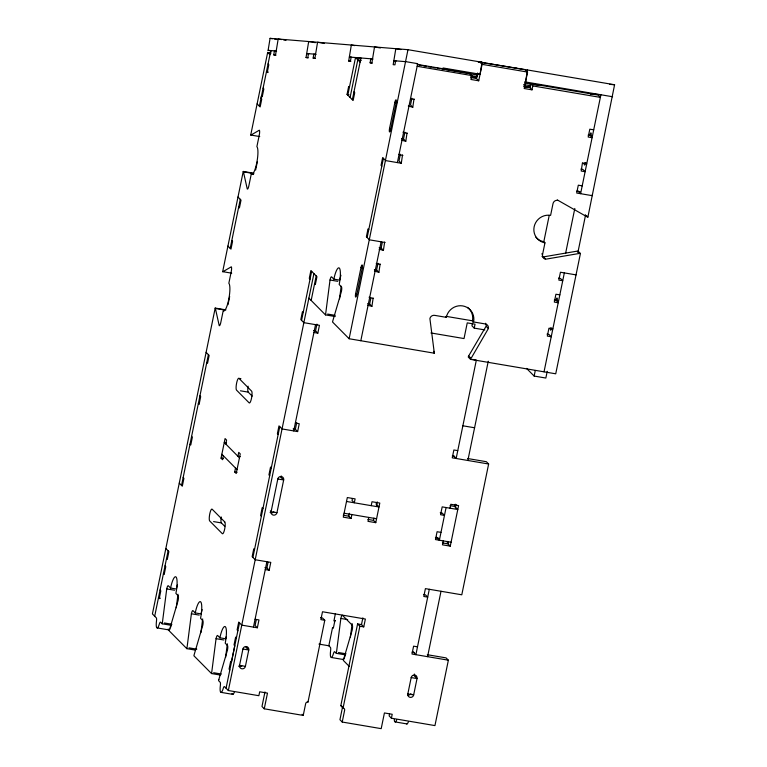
<?xml version="1.0" encoding="UTF-8"?>
<svg xmlns="http://www.w3.org/2000/svg" width="767" height="767" viewBox="0 0 767 767"><rect width="100%" height="100%" fill="white"/><g stroke="black" fill="none" stroke-linecap="round" stroke-linejoin="round"><path stroke-width="1.15" d="M177.484 584.722A14.18 3.106 -80.4 0 0 176.42 589.027L170.581 588.04L168.299 585.739A4.056 0.892 -80.4 0 0 166.736 588.903L162.393 622.631A4.017 0.882 -80.4 0 1 162.192 623.792L169.986 625.115M176.257 607.752L177.992 594.252M202.143 609.602A14.18 3.106 -80.4 0 0 201.088 613.916L195.24 612.919L192.958 610.628A4.056 0.892 -80.4 0 0 191.395 613.782L187.052 647.511A4.036 0.882 -80.4 0 1 186.851 648.671L195.518 650.138M200.916 632.631L202.68 618.931M226.246 636.572A14.18 3.106 -80.4 0 0 225.747 638.796L219.899 637.808L217.627 635.507A4.056 0.892 -80.4 0 0 216.064 638.662L211.721 672.4A4.056 0.892 -80.4 0 1 211.519 673.551L220.177 675.027M225.584 657.52L227.348 643.81M340.941 275.267A14.18 3.106 -80.4 0 0 339.714 280.137L333.866 279.14L331.584 276.849A4.056 0.892 -80.4 0 0 330.021 280.003L325.678 313.732A4.075 0.892 -80.4 0 1 325.486 314.892L335.227 316.541M339.551 298.852L341.171 286.206M349.225 666.37L343.357 660.445A4.036 0.882 -80.4 0 1 343.616 659.361L352.235 629.937A4.056 0.892 -80.4 0 0 352.283 625.249L342.418 615.287A4.056 0.892 -80.4 0 0 340.855 618.451L336.512 652.18A4.036 0.882 -80.4 0 1 336.31 653.34L344.105 654.663M350.375 637.3L352.139 623.59M271.576 50.929L268.105 50.344L270.08 38.35L407.977 49.692L482.05 62.261L480.065 74.255L476.211 73.939L478.167 74.274M275.928 55.224L273.761 54.86L274.423 50.862L276.59 51.226M308.209 57.88L306.043 57.515L308.689 41.523L310.635 41.859M308.478 53.661L307.816 57.659L306.043 57.515M315.314 58.465L313.147 58.1L313.808 54.102L315.975 54.467M350.855 61.389L348.688 61.024L351.334 45.032L354.68 45.598M351.123 57.17L350.461 61.168L348.688 61.024M372.273 63.153L370.106 62.789L370.768 58.791L372.935 59.155M395.609 60.833L394.947 64.831L393.174 64.687L395.82 48.695L400.94 49.567M407.977 49.692L349.129 338.746L434.333 353.203L429.903 318.612A4.056 3.902 -44.7 0 1 434.601 315.352L446.298 317.337A14.18 13.672 -44.7 0 1 462.76 305.918A14.18 13.672 -44.7 0 1 473.584 321.967L485.281 323.952A4.056 3.912 -44.7 0 1 488.378 328.535L470.516 359.349L555.73 373.807L580.427 253.493L578.145 251.192A4.046 3.902 -44.7 0 0 576.995 251.164L543.362 256.897A4.056 3.902 -44.7 0 1 541.981 256.379M524.58 81.896L525.539 81.973L527.523 69.979L614.588 84.754L587.906 217.061A4.056 3.912 -44.7 0 1 586.822 216.716L557.341 199.957M225.92 309.887L215.201 308.066L152.412 613.926L156.295 617.838A4.056 0.892 -80.4 0 1 156.478 621.174A8.101 1.774 -80.4 0 0 156.832 627.857A8.101 1.774 -80.4 0 0 159.335 624.07A4.056 0.892 -80.4 0 1 160.591 622.171L162.192 623.792M215.201 308.066A4.056 0.892 -80.4 0 1 215.383 308.449L219.228 325.668A4.056 0.892 -80.4 0 0 220.791 322.504L223.207 310.731A14.18 3.106 -80.4 0 0 228.681 299.686A14.18 3.106 -80.4 0 0 228.844 283.272L231.26 271.499A4.056 0.892 -80.4 0 0 231.308 266.811L222.929 271.691A4.056 0.892 -80.4 0 1 222.679 271.643L243.244 171.444L253.963 173.265M243.244 171.444A4.056 0.892 -80.4 0 1 243.427 171.827L247.271 189.046A4.056 0.892 -80.4 0 0 248.834 185.892L251.25 174.119A14.18 3.106 -80.4 0 0 256.724 163.064A14.18 3.106 -80.4 0 0 256.887 146.65L259.304 134.877A4.056 0.892 -80.4 0 0 259.351 130.189L250.972 135.078A4.056 0.892 -80.4 0 1 250.723 135.021L267.673 52.415L271.163 53.009M154.694 616.227L168.117 550.821M181.539 485.425L208.394 354.632M230.205 248.364L240.272 199.315M259.39 106.172L270.809 50.564M228 304.672L229.669 296.541M255.641 170.034L257.319 161.818M223.37 455.79L222.564 459.721L221.049 458.187L225.076 438.561L226.591 440.095L225.786 444.026M240.272 456.672L237.933 456.279L238.738 452.357L240.253 453.882L236.226 473.507L234.712 471.973L235.517 468.052M353.97 91.887L354.738 92.654L353.127 100.496L347.048 94.37L348.659 86.527L349.416 87.294M226.064 688.229L239.486 622.833M252.909 557.436L279.763 426.644M301.575 320.376L311.642 271.326M347.806 95.137L355.524 57.535L361.343 58.522M320.558 617.646L322.504 617.972L324.786 620.273L308.008 702.016A2.023 1.956 -44.7 0 0 305.659 703.646L303.233 715.419L264.26 708.804L267.482 693.109L259.677 691.786L258.872 695.707L228.345 690.53L313.924 273.618M350.088 97.438L357.805 59.836L361.295 60.42M311.162 300.443L316.196 275.919M352.36 99.739L360.931 57.976M239.563 665.363L242.918 649.007A3.039 2.934 -44.7 0 1 246.437 646.562A3.039 2.934 -44.7 0 1 248.757 650.004L245.402 666.35A3.039 2.934 -44.7 0 1 241.873 668.795A3.039 2.934 -44.7 0 1 239.553 665.363L245.402 666.35M276.954 512.672L271.106 511.675L277.817 478.982A3.039 2.934 -44.7 0 1 281.345 476.528A3.039 2.934 -44.7 0 1 283.665 479.969L276.954 512.672A3.049 2.934 -44.7 0 1 273.416 515.117A3.049 2.934 -44.7 0 1 271.096 511.666M253.455 627.118L266.887 561.722M293.732 430.92L315.544 324.652M256.236 619.87L255.085 625.479L257.357 627.78L258.968 619.928L255.066 619.266M254.519 549.584L253.762 548.817L252.151 556.669L255.19 559.737L270.78 562.384L269.169 570.226L266.897 567.925L268.047 562.326M295.343 423.077L299.245 423.739L297.634 431.581L295.353 429.29L296.733 422.559M303.186 312.524L302.428 311.757L300.817 319.609L303.847 322.667L319.446 325.313L317.835 333.166L315.553 330.865L316.934 324.144M264.97 691.93L261.978 706.503L264.26 708.804M355.658 293.521L361.027 267.367A3.039 0.662 -80.4 0 1 362.206 264.998A3.039 0.662 -80.4 0 1 362.168 268.517L356.799 294.672A3.039 0.662 -80.4 0 1 355.62 297.04A3.039 0.662 -80.4 0 1 355.658 293.521L356.799 294.672M367.153 237.521L383.414 158.309M396.069 103.382L390.681 129.623L389.54 128.472L394.928 102.232A3.039 0.662 -80.4 0 1 396.098 99.863A3.039 0.662 -80.4 0 1 396.069 103.382L394.909 102.308L397.133 102.692M360.816 340.73L381.122 241.806M397.383 162.594L417.689 63.671L406.002 61.686L393.835 60.689L396.069 61.063M373.145 298.085L371.918 306.321L369.636 304.02L370.787 298.411M380.125 264.078L378.898 272.314L376.616 270.013L377.997 263.282M384.641 242.084L383.414 250.32L381.132 248.019L382.282 242.41M400.384 154.234L399.003 160.955L401.285 163.256L402.512 155.03M407.028 133.027L405.801 141.262L403.519 138.961L404.899 132.24M411.879 98.234L410.498 104.954L412.78 107.255L414.007 99.029M351.89 514.561L351.085 518.482L348.812 516.191L349.416 513.248M352.437 498.531L352.034 500.487L354.306 502.788L355.111 498.866L347.317 497.543L343.29 517.159L351.085 518.482M335.38 613.773L334.182 619.611A3.039 2.934 -44.7 0 0 334.613 621.836M334.939 620.378L333.329 628.231L332.571 627.464L328.813 645.776L330.414 647.386A4.056 0.892 -80.4 0 1 330.702 649.582L330.376 653.014A8.101 1.774 -80.4 0 0 332.82 655.469L333.779 652.688A4.056 0.892 -80.4 0 1 334.709 651.72L336.31 653.34M368.783 517.428L367.978 521.349L375.772 522.672L379.799 503.056L372.005 501.733L371.199 505.654M375.772 522.672L373.5 520.381L373.97 518.07M376.578 505.376L377.287 501.915M427.315 654.711L446.087 657.894L448.369 660.195L434.947 725.592L391.41 718.2L392.215 714.278L384.42 712.955L381.199 728.65L342.216 722.035L339.944 719.734L342.36 707.97A2.023 1.956 -44.7 0 0 340.816 705.669L357.595 623.926L361.487 624.587L363.769 626.888L365.38 619.036L322.495 611.759L320.884 619.611L324.786 620.273M531.991 89.835L529.719 87.543L530.524 83.613L532.797 85.914L531.991 89.835L524.197 88.512L527.571 72.069L525.299 69.778L479.816 62.06L482.098 64.351L478.723 80.794L470.919 79.471L471.734 75.549L469.452 73.249L417.152 64.38M342.216 722.035L344.632 710.261A2.023 1.956 -44.7 0 0 343.089 707.97L359.867 626.227L357.595 623.926M361.487 624.587L362.868 617.857M478.723 80.794L476.441 78.502L477.563 73.018M389.54 713.943L389.137 715.908L391.41 718.2M472.558 322.878L471.954 325.822L474.236 328.123L484.821 329.915M474.236 328.123L475.041 324.192L467.247 322.869L464.025 338.563L430.949 332.955M407.823 693.914L411.189 677.568A3.039 2.934 -44.7 0 1 414.707 675.123A3.039 2.934 -44.7 0 1 417.027 678.565L413.672 694.912A3.039 2.934 -44.7 0 1 410.144 697.356A3.039 2.934 -44.7 0 1 407.823 693.914L413.672 694.912L413.106 694.336M429.309 589.286L415.887 654.682L412.847 651.614M446.087 507.533L439.376 540.236L436.337 537.168M476.355 360.068L456.154 458.493L453.115 455.425M443.268 540.898L442.463 544.819L450.267 546.142L458.589 505.597L450.795 504.274L449.989 508.195M447.113 543.64L447.573 541.397M440.248 512.759L442.195 513.085L444.477 515.386L440.574 514.724L442.185 506.872L457.784 509.518L454.745 506.46L455.205 504.216M450.267 546.142L447.986 543.841L448.465 541.531M455.358 507.936L456.068 504.456M427.574 656.667L441.006 591.271M467.851 460.478L488.272 361.209M467.582 458.513L486.364 461.705L488.637 464.006L461.792 594.799L425.407 588.625L423.796 596.467L427.698 597.129L425.417 594.828L423.47 594.502M580.427 253.493A4.046 3.902 -44.7 0 0 579.277 253.465L545.634 259.198A4.056 3.902 -44.7 0 1 542.547 254.606L544.963 242.842L543.822 241.691L549.23 215.364M547.226 371.324L545.845 378.045L534.148 376.06L535.299 370.451M591.836 195.211L592.297 195.671L576.698 193.025L578.308 185.183L582.211 185.844L581.827 185.461M580.887 169.066L582.834 169.392L585.116 171.693L581.213 171.031L582.45 162.805M589.833 135.308A3.039 0.662 -80.4 0 1 591.002 132.94A3.039 0.662 -80.4 0 1 590.973 136.459L592.095 137.686L588.193 137.025L589.804 129.182L593.706 129.844L593.322 129.46M565.567 253.513L574.809 208.48M544.033 371.822L564.339 272.899M577.973 252.036L585.557 215.076M218.825 679.572L227.444 650.157A4.056 0.892 -80.4 0 0 227.617 645.67L225.22 643.168A14.18 3.106 -80.4 0 0 225.383 626.754A14.18 3.106 -80.4 0 0 219.899 637.808M170.389 627.905L171.348 625.124M345.466 654.673L344.508 657.453A8.101 1.774 -80.4 0 1 342.648 659.39M485.521 323.271A4.056 3.912 -44.7 0 1 486.096 326.243L468.512 356.214L468.244 357.048L470.516 359.349M482.05 62.261L478.196 61.945L480.152 62.28M486.661 63.325L527.523 69.979M515.884 68.34L516.766 68.416M268.105 50.344L276.197 51.006M315.582 54.246L306.704 53.517L308.928 53.891M372.541 58.934L349.349 57.026L351.583 57.4M273.761 54.86L275.535 55.003L278.181 39.012L281.518 39.587M313.147 58.1L314.921 58.244L317.567 42.252L324.249 43.393M370.106 62.789L371.88 62.932L374.526 46.94L380.432 47.947M609.516 84.341L614.588 84.754M525.299 86.729L529.7 87.093M482.098 62.606L486 63.268M482.098 64.351L527.571 72.069M311.613 42.022L315.371 42.664M283.665 39.951L285.976 40.335M270.08 38.35L272.4 38.743M274.711 39.136L277.031 39.529M443.029 67.975L480.065 74.255M525.539 81.973L612.603 96.747M530.524 83.613L598.087 95.079L600.369 97.38L532.797 85.914M592.862 94.303L590.523 93.91L600.906 94.763L580.6 193.687L577.561 190.628M419.022 65.118L421.783 65.588M423.72 65.914L426.49 66.384M428.417 66.71L431.198 67.18M433.115 67.506L435.464 67.908M437.085 68.186L440.162 68.704M441.792 68.982L444.86 69.5M446.509 69.778L467.18 73.287M468.877 73.574L477.745 75.08M524.724 83.057L538.817 85.444M417.152 66.288L471.734 75.549M471.715 75.76L477.611 76.767M523.66 84.581L530.745 85.779M470.785 76.585L476.192 77.429M523.66 86.067L530.659 87.256M470.871 77.553L476.441 78.502M529.978 87.524L524.149 86.594L526.45 87.083M268.392 72.136L266.446 71.801L267.204 72.568L268.814 64.725L268.057 63.958M410.489 98.742L414.391 99.403M588.145 135.107L591.491 135.673M347.048 94.37L348.995 94.705M412.78 107.255L408.312 106.019M407.411 133.41L402.943 132.183M582.824 163.179L586.726 163.841M401.572 138.635L403.519 138.961M405.801 141.262L401.524 140.217M402.896 155.413L398.619 154.368M250.723 135.021L259.745 136.564M576.65 191.108L579.996 191.673M381.803 166.161L381.046 165.394L382.656 157.542L385.696 160.61L401.285 163.256M243.427 171.827L252.199 173.323M251.25 174.119L253.589 174.512M385.024 242.468L369.435 239.822L366.396 236.754L368.007 228.911L368.764 229.678M379.186 247.683L381.132 248.019M558.501 278.114L560.447 278.45L562.729 280.751L558.827 280.089L560.437 272.237L576.036 274.883L575.576 274.423M383.414 250.32L379.138 249.275M380.509 264.462L376.233 263.417M374.392 269.639L376.616 270.013M554.263 300.156L557.609 300.731M378.898 272.314L374.43 271.077M330.021 280.003L337.816 281.326M222.679 271.643L231.701 273.186M373.529 298.468L369.061 297.232M446.298 316.387L472.453 320.817L473.584 321.967M367.69 303.684L369.636 304.02M547.005 334.124L548.951 334.45L551.233 336.751L547.331 336.09L548.942 328.238L552.844 328.899L552.461 328.516M371.918 306.321L367.642 305.276M327.634 314.067L335.208 315.352M215.383 308.449L224.156 309.935M313.607 330.539L315.553 330.865M313.933 332.504L317.835 333.166M472.462 359.407L475.387 359.905M238.959 378.371L251.614 391.132A6.078 1.333 -80.4 0 1 251.538 398.169A6.078 1.333 -80.4 0 1 249.198 402.905L236.543 390.144A6.078 1.333 -80.4 0 1 236.61 383.107A6.078 1.333 -80.4 0 1 238.959 378.371L240.905 378.697M462.865 425.79L474.61 427.775M240.435 390.806L248.23 392.129L252.19 396.117M457.765 450.641L453.863 449.98L452.252 457.822L488.637 464.006M293.128 428.906L295.353 429.29M452.329 455.924L454.678 456.327M297.634 431.581L282.035 428.935L278.996 425.877L277.386 433.719L278.153 434.486M226.495 442.866L224.271 442.492L239.448 457.813M221.049 458.187L223.389 458.58M450.066 505.664L454.745 506.46M277.817 478.982L283.665 479.969L280.626 476.911M234.712 471.973L237.051 472.367M346.483 501.465L378.965 506.977L375.935 503.909M344.067 513.228L376.549 518.741M343.242 515.242L348.812 516.191M367.93 519.432L373.5 520.381M440.987 532.384L437.085 531.723L435.474 539.575L451.073 542.221M435.426 537.657L438.772 538.223M442.415 542.902L447.986 543.841M213.59 521.598L221.385 522.921L224.76 526.325M264.941 567.599L266.897 567.925M265.277 569.565L269.169 570.226M166.736 588.903L174.531 590.226M340.855 618.451L347.672 619.602M359.867 626.227L363.769 626.888M160.399 598.241L158.453 597.915L159.21 598.682L160.821 590.83L160.054 590.053M417.497 646.83L413.595 646.169L411.984 654.021L448.369 660.195M191.395 613.782L199.19 615.105M412.052 652.123L414.401 652.516M257.357 627.78L241.768 625.134L238.729 622.066L237.118 629.918L237.875 630.675M318.947 644.098L329.532 645.891M164.339 622.967L171.923 624.252M338.458 652.516L346.032 653.8M157.35 627.952L169.047 629.937M331.469 657.501L343.165 659.486M216.064 638.662L223.859 639.985M413.346 675.382L415.724 675.794M242.918 649.007L248.757 650.004L245.728 646.936M411.189 677.568L417.027 678.565L414.765 676.273A3.039 2.934 -44.7 0 0 414.324 674.04M188.998 647.847L196.803 649.17M213.667 672.726L221.462 674.049M221.222 692.4L232.919 694.384M395.341 721.948L407.037 723.933M585.585 162.7L586.343 163.467M586.64 215.786L587.906 217.061M585.173 215.048L586.439 216.332M577.378 251.547L579.277 253.465M355.524 57.535L360.078 62.127M541.79 253.839L542.547 254.606M543.362 256.897L545.26 258.815M559.44 294.509L559.824 294.892L555.922 294.231L554.311 302.083L558.213 302.744L557.072 301.594A3.039 0.662 -80.4 0 0 557.11 298.075A3.039 0.662 -80.4 0 0 555.931 300.443M267.673 52.415L269.955 54.716M263.091 88.157L263.848 88.924L262.237 96.767L261.48 96L261.001 98.329L261.758 99.096L260.147 106.939L257.118 103.881M486.479 326.627L488.378 328.544M526.555 368.4L534.148 376.06M445.732 316.761L446.298 317.337M468.637 355.955L470.535 357.873M361.027 267.367L362.168 268.517M433.643 351.286L434.4 352.053M433.576 352.437L434.333 353.203M237.991 197.023L241.03 200.082L239.419 207.934L238.662 207.167M310.031 279.169L309.274 278.402L310.884 270.559L316.953 276.686L315.342 284.538L314.585 283.771M308.89 298.142L325.486 314.892M349.129 338.746L332.533 322.006A4.046 0.882 -80.4 0 1 332.792 320.913L341.411 291.489A4.056 0.892 -80.4 0 0 341.583 287.011L339.177 284.509A14.18 3.106 -80.4 0 0 339.34 268.086A14.18 3.106 -80.4 0 0 333.866 279.14M231.816 240.522L232.574 241.279L230.963 249.131L227.924 246.063M206.112 352.341L209.151 355.399L207.541 363.251L206.783 362.484M199.938 395.839L200.695 396.597L199.084 404.449L198.327 403.682M271.307 467.841L270.54 467.074L268.929 474.926L269.696 475.693M221.855 454.256L237.032 469.577M270.348 510.908L271.106 511.675M191.606 436.385L192.373 437.152L190.762 444.994L189.995 444.227M262.976 508.387L262.218 507.62L260.607 515.472L261.365 516.239M183.15 477.582L183.917 478.349L182.306 486.192L179.267 483.133M340.816 705.669L343.089 707.97M165.845 548.53L168.874 551.588L167.264 559.44L166.506 558.673M307.433 701.441L308.008 702.016M165.03 565.864L165.787 566.631L164.176 574.483L163.409 573.706M236.399 637.876L235.642 637.109L234.031 644.951L234.798 645.728L231.442 662.074L230.675 661.307L229.065 669.15L229.822 669.917M302.102 714.269L303.233 715.419M186.851 648.671L169.239 630.896A4.056 0.892 -80.4 0 1 169.507 629.803L178.126 600.388A4.056 0.892 -80.4 0 0 178.289 595.901L175.892 593.399A14.18 3.106 -80.4 0 0 176.055 576.985A14.18 3.106 -80.4 0 0 170.581 588.04M211.519 673.551L193.907 655.785A4.036 0.882 -80.4 0 1 194.166 654.692L202.785 625.268A4.056 0.892 -80.4 0 0 202.958 620.791L200.551 618.288A14.18 3.106 -80.4 0 0 200.714 601.874A14.18 3.106 -80.4 0 0 195.24 612.919M228.345 690.53L224.463 686.609A4.056 0.892 -80.4 0 0 223.207 688.507A8.101 1.774 -80.4 0 1 220.704 692.294A8.101 1.774 -80.4 0 1 220.35 685.621A4.056 0.892 -80.4 0 0 220.167 682.275L218.566 680.665A4.056 0.892 -80.4 0 1 218.825 679.572M390.691 129.537A3.039 0.662 -80.4 0 1 389.521 131.905A3.039 0.662 -80.4 0 1 389.559 128.386M169.699 629.285A8.101 1.774 -80.4 0 1 168.146 629.036M234.261 692.352A8.101 1.774 -80.4 0 1 232.017 693.473M248.23 392.129A6.078 1.333 -80.4 0 1 248.105 386.185M221.385 522.921A6.078 1.333 -80.4 0 1 221.251 516.977M335.342 620.733A3.039 2.934 -44.7 0 1 334.22 620.752M467.573 307.366A14.18 13.672 -44.7 0 1 472.453 320.817M557.724 200.34A4.056 3.902 -44.7 0 0 553.017 203.6L550.601 215.374A14.18 13.672 -44.7 0 0 534.139 226.792A14.18 13.672 -44.7 0 0 544.963 242.842M543.822 241.691A14.18 13.672 -44.7 0 1 535.855 237.156M551.703 327.749A3.039 0.662 -80.4 0 1 550.658 330.174A3.039 0.662 -80.4 0 1 550.38 327.777M585.604 162.614A3.039 0.662 -80.4 0 1 584.55 165.039A3.039 0.662 -80.4 0 1 584.272 162.633M408.38 721.9A8.101 1.774 -80.4 0 1 406.52 723.827M396.692 719.916A8.101 1.774 -80.4 0 1 394.238 719.523M273.867 511.905A3.039 2.934 -44.7 0 1 270.109 512.433M281.24 475.981A3.039 2.924 -44.7 0 1 281.384 477.678M410.968 693.656A3.039 2.934 -44.7 0 1 407.871 695.055M246.504 646.591A3.039 2.934 -44.7 0 1 246.485 647.703M241.845 665.986A3.039 2.934 -44.7 0 1 238.566 666.111M224.76 521.934L212.104 509.163A6.078 1.333 -80.4 0 0 209.765 513.9A6.078 1.333 -80.4 0 0 209.688 520.937L222.344 533.698A6.078 1.333 -80.4 0 0 224.693 528.962A6.078 1.333 -80.4 0 0 224.76 521.934"/></g></svg>
